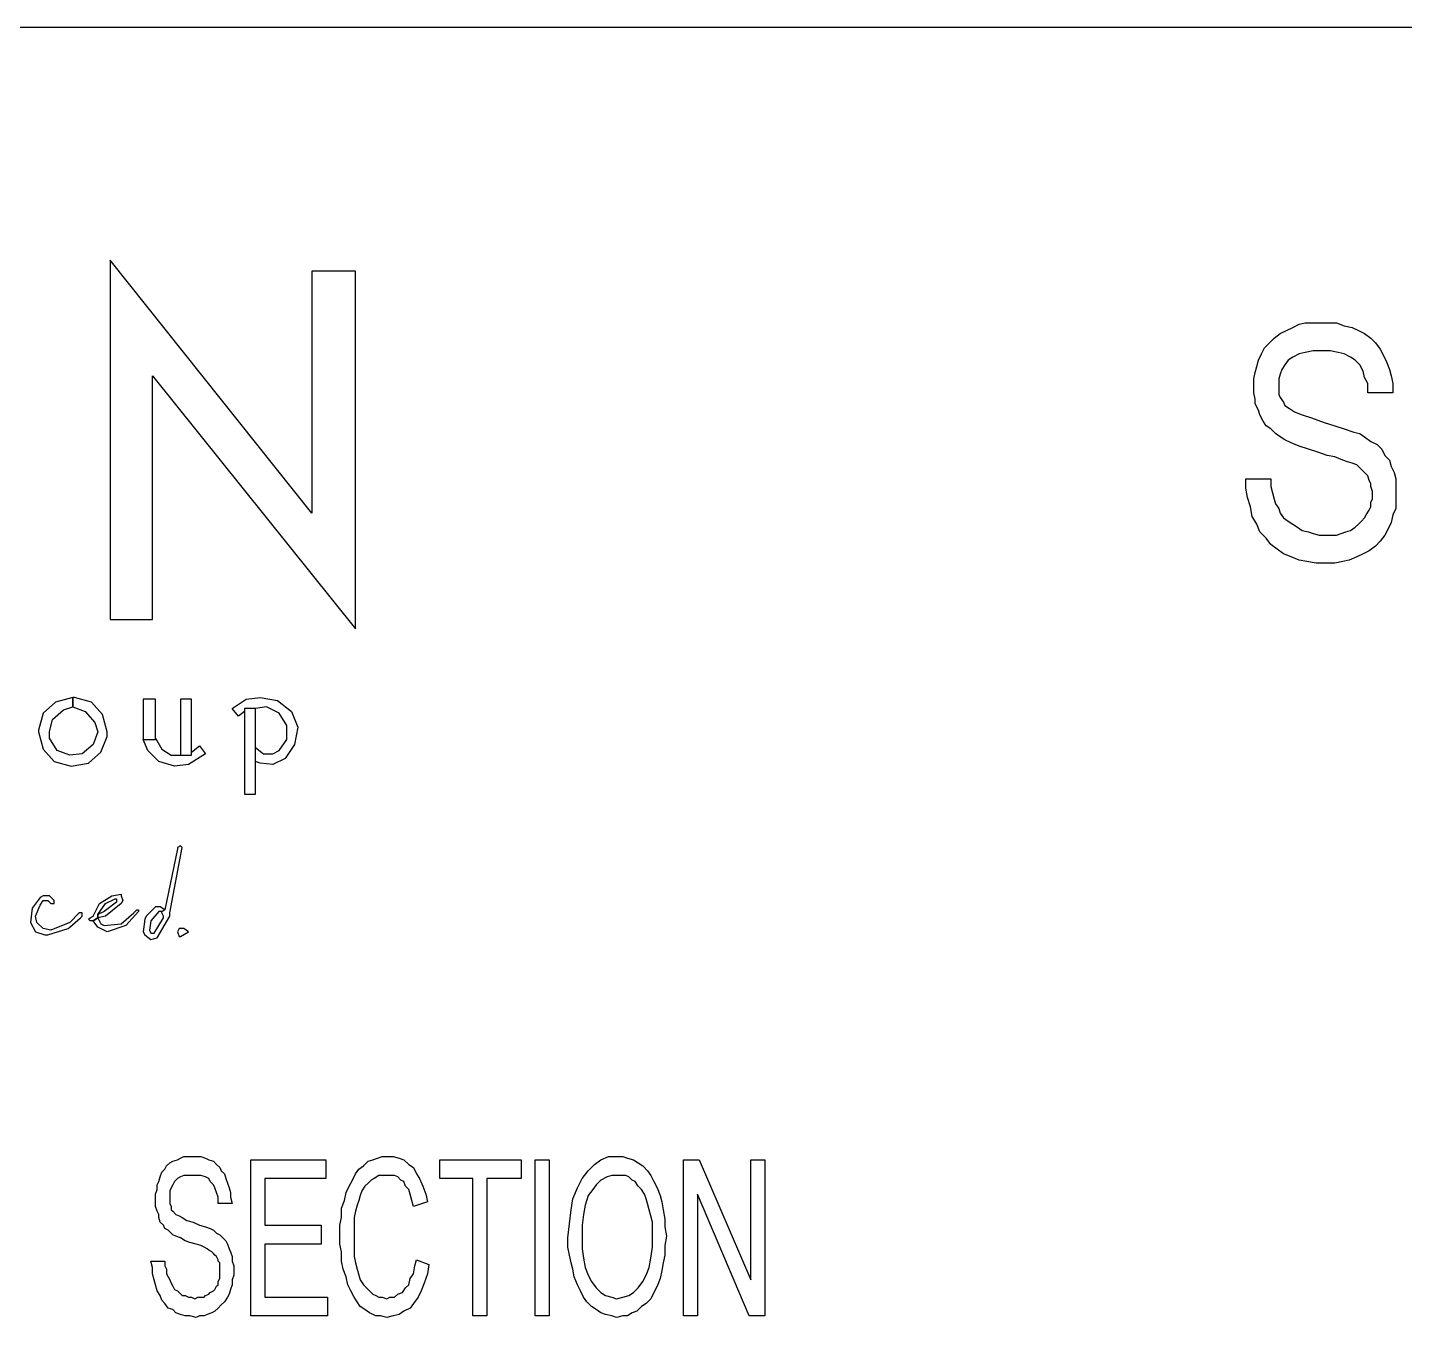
# Model space of a CAD drawing. Header units: metres. Extents: x 13 to 600, y -779 to -12.
# Drawn here: x 227.1 to 332.9, y -111.4 to -12.3 of the extents above; entities that cross this region are included whole.
import ezdxf

# ---------------------------------------------------------------- set-up
doc = ezdxf.new("R2010")
doc.units = ezdxf.units.M

msp = doc.modelspace()

# ---------------------------------------------------------------- linework, layer by layer
for p, q in [((573.28, -12.32), (40.24, -12.32)), ((248.92, -49.64), (233.44, -30.2)), ((233.44, -30.2), (233.44, -57.8)), ((252.28, -31.04), (248.92, -31.04)), ((248.92, -31.04), (248.92, -49.64)), ((252.28, -58.52), (252.28, -31.04)), ((322.84, -36.2), (323.32, -35.84)), ((323.32, -35.84), (323.8, -35.6)), ((323.8, -35.6), (324.28, -35.36)), ((324.28, -35.36), (324.76, -35.12)), ((324.76, -35.12), (325.24, -35)), ((325.24, -35), (325.84, -35)), ((325.84, -35), (326.44, -35)), ((326.44, -35), (327.04, -35)), ((327.04, -35), (327.64, -35)), ((327.64, -35), (328.24, -35.24)), ((328.24, -35.24), (328.84, -35.36)), ((328.84, -35.36), (329.32, -35.6)), ((329.32, -35.6), (329.8, -35.84)), ((329.8, -35.84), (330.28, -36.2)), ((321.88, -37.4), (322.12, -36.92)), ((322.12, -36.92), (322.48, -36.56)), ((322.48, -36.56), (322.84, -36.2)), ((330.28, -36.2), (330.64, -36.56)), ((330.64, -36.56), (331, -37.04)), ((321.52, -38.36), (321.64, -37.88)), ((321.64, -37.88), (321.88, -37.4)), ((323.92, -37.88), (323.68, -38.24)), ((324.28, -37.64), (323.92, -37.88)), ((324.76, -37.4), (324.28, -37.64)), ((325.24, -37.28), (324.76, -37.4)), ((325.84, -37.16), (325.24, -37.28)), ((326.56, -37.16), (325.84, -37.16)), ((327.16, -37.16), (326.56, -37.16)), ((327.76, -37.28), (327.16, -37.16)), ((328.24, -37.4), (327.76, -37.28)), ((328.72, -37.64), (328.24, -37.4)), ((329.08, -37.88), (328.72, -37.64)), ((329.44, -38.24), (329.08, -37.88)), ((331, -37.04), (331.24, -37.52)), ((331.24, -37.52), (331.48, -38)), ((331.48, -38), (331.72, -38.6)), ((236.68, -39.08), (252.28, -58.52)), ((236.68, -57.8), (236.68, -39.08)), ((321.28, -39.32), (321.4, -38.84)), ((321.4, -38.84), (321.52, -38.36)), ((323.32, -38.96), (323.2, -39.32)), ((323.44, -38.6), (323.32, -38.96)), ((323.68, -38.24), (323.44, -38.6)), ((329.68, -38.72), (329.44, -38.24)), ((329.8, -39.2), (329.68, -38.72)), ((331.72, -38.6), (331.84, -39.08)), ((331.84, -39.08), (331.96, -39.68)), ((321.28, -39.92), (321.28, -39.32)), ((321.28, -40.4), (321.28, -39.92)), ((323.2, -39.32), (323.2, -39.8)), ((323.2, -39.8), (323.2, -40.16)), ((323.2, -40.16), (323.2, -40.52)), ((330.04, -39.68), (329.8, -39.2)), ((330.04, -40.4), (330.04, -39.68)), ((331.96, -39.68), (331.96, -40.4)), ((321.4, -40.88), (321.28, -40.4)), ((321.4, -41.24), (321.4, -40.88)), ((321.64, -41.72), (321.4, -41.24)), ((323.2, -40.52), (323.32, -40.76)), ((323.32, -40.76), (323.56, -41.12)), ((323.56, -41.12), (323.68, -41.36)), ((331.96, -40.4), (330.04, -40.4)), ((321.76, -42.08), (321.64, -41.72)), ((322, -42.56), (321.76, -42.08)), ((323.68, -41.36), (324.04, -41.6)), ((324.04, -41.6), (324.4, -41.84)), ((324.4, -41.84), (325, -42.08)), ((325, -42.08), (325.72, -42.32)), ((322.24, -42.92), (322, -42.56)), ((322.6, -43.16), (322.24, -42.92)), ((322.96, -43.52), (322.6, -43.16)), ((325.72, -42.32), (326.68, -42.68)), ((326.68, -42.68), (327.52, -42.92)), ((327.52, -42.92), (328.24, -43.16)), ((328.24, -43.16), (328.96, -43.4)), ((323.32, -43.76), (322.96, -43.52)), ((323.68, -44), (323.32, -43.76)), ((324.16, -44.24), (323.68, -44)), ((324.76, -44.48), (324.16, -44.24)), ((328.96, -43.4), (329.44, -43.52)), ((329.44, -43.52), (329.8, -43.76)), ((329.8, -43.76), (330.28, -44.12)), ((330.28, -44.12), (330.76, -44.36)), ((330.76, -44.36), (331.12, -44.72)), ((325.48, -44.72), (324.76, -44.48)), ((326.2, -44.96), (325.48, -44.72)), ((326.92, -45.2), (326.2, -44.96)), ((327.52, -45.32), (326.92, -45.2)), ((328.12, -45.56), (327.52, -45.32)), ((331.12, -44.72), (331.36, -45.2)), ((331.36, -45.2), (331.72, -45.56)), ((328.48, -45.68), (328.12, -45.56)), ((328.84, -45.8), (328.48, -45.68)), ((329.2, -45.92), (328.84, -45.8)), ((329.44, -46.16), (329.2, -45.92)), ((329.68, -46.4), (329.44, -46.16)), ((329.92, -46.64), (329.68, -46.4)), ((331.72, -45.56), (331.84, -46.04)), ((331.84, -46.04), (332.08, -46.52)), ((332.08, -46.52), (332.2, -47)), ((320.68, -47), (322.6, -47)), ((320.68, -47.72), (320.68, -47)), ((322.6, -47), (322.6, -47.6)), ((322.6, -47.6), (322.72, -48.08)), ((330.04, -46.76), (329.92, -46.64)), ((330.16, -47.12), (330.04, -46.76)), ((330.28, -47.36), (330.16, -47.12)), ((330.28, -47.6), (330.28, -47.36)), ((330.4, -47.96), (330.28, -47.6)), ((332.2, -47), (332.2, -47.6)), ((332.2, -47.6), (332.2, -48.08)), ((320.8, -48.44), (320.68, -47.72)), ((321.04, -49.16), (320.8, -48.44)), ((322.72, -48.08), (322.84, -48.56)), ((322.84, -48.56), (322.96, -48.92)), ((330.28, -48.8), (330.4, -48.56)), ((330.4, -48.2), (330.4, -47.96)), ((330.4, -48.56), (330.4, -48.2)), ((332.2, -48.08), (332.2, -48.68)), ((321.16, -49.88), (321.04, -49.16)), ((322.96, -48.92), (323.2, -49.28)), ((323.2, -49.28), (323.32, -49.64)), ((323.32, -49.64), (323.56, -50)), ((329.92, -49.76), (330.16, -49.4)), ((330.16, -49.4), (330.28, -49.16)), ((330.28, -49.16), (330.28, -48.8)), ((332.2, -49.28), (331.96, -49.76)), ((332.2, -48.68), (332.2, -49.28)), ((321.52, -50.48), (321.16, -49.88)), ((321.76, -51.08), (321.52, -50.48)), ((323.56, -50), (323.92, -50.24)), ((323.92, -50.24), (324.28, -50.48)), ((324.28, -50.48), (324.64, -50.72)), ((324.64, -50.72), (325, -50.96)), ((328.72, -50.96), (329.08, -50.72)), ((329.08, -50.72), (329.32, -50.48)), ((329.32, -50.48), (329.56, -50.24)), ((329.56, -50.24), (329.8, -50)), ((329.8, -50), (329.92, -49.76)), ((331.84, -50.36), (331.6, -50.84)), ((331.96, -49.76), (331.84, -50.36)), ((322.24, -51.56), (321.76, -51.08)), ((322.6, -52.04), (322.24, -51.56)), ((325, -50.96), (325.48, -51.08)), ((325.48, -51.08), (325.84, -51.2)), ((325.84, -51.2), (326.32, -51.32)), ((326.32, -51.32), (326.8, -51.32)), ((326.8, -51.32), (327.28, -51.32)), ((327.28, -51.32), (327.64, -51.32)), ((327.64, -51.32), (328, -51.2)), ((328, -51.2), (328.36, -51.08)), ((328.36, -51.08), (328.72, -50.96)), ((331, -51.8), (330.64, -52.16)), ((331.36, -51.32), (331, -51.8)), ((331.6, -50.84), (331.36, -51.32)), ((323.08, -52.4), (322.6, -52.04)), ((323.56, -52.76), (323.08, -52.4)), ((324.16, -53), (323.56, -52.76)), ((329.68, -52.76), (329.2, -53)), ((330.16, -52.52), (329.68, -52.76)), ((330.64, -52.16), (330.16, -52.52)), ((324.76, -53.24), (324.16, -53)), ((325.36, -53.36), (324.76, -53.24)), ((326.08, -53.48), (325.36, -53.36)), ((326.92, -53.48), (326.08, -53.48)), ((327.52, -53.48), (326.92, -53.48)), ((328.12, -53.36), (327.52, -53.48)), ((328.6, -53.24), (328.12, -53.36)), ((329.2, -53), (328.6, -53.24)), ((233.44, -57.8), (236.68, -57.8)), ((229.24, -64.16), (228.28, -65)), ((230.56, -63.8), (229.24, -64.16)), ((229.84, -64.76), (230.56, -64.52)), ((230.68, -63.8), (230.56, -63.8)), ((230.56, -63.8), (230.56, -64.52)), ((230.56, -64.52), (230.56, -63.8)), ((230.56, -64.52), (231.52, -64.88)), ((232, -64.16), (230.68, -63.8)), ((232.84, -65.12), (232, -64.16)), ((236.92, -63.92), (235.96, -63.92)), ((235.96, -63.92), (235.96, -67.04)), ((236.92, -67.04), (236.92, -63.92)), ((239.68, -63.92), (238.84, -63.92)), ((238.84, -63.92), (238.84, -68.24)), ((239.68, -68.24), (239.68, -63.92)), ((242.8, -64.64), (243.88, -63.92)), ((243.88, -63.92), (244.96, -63.8)), ((245.44, -64.52), (244.6, -64.64)), ((244.96, -63.8), (246.28, -64.04)), ((246.4, -65), (245.44, -64.52)), ((246.28, -64.04), (247.36, -64.88)), ((228.28, -65), (227.92, -66.32)), ((228.76, -66.44), (229, -65.48)), ((229, -65.48), (229.84, -64.76)), ((231.52, -64.88), (232.24, -65.72)), ((233.2, -66.44), (232.84, -65.12)), ((243.28, -65.24), (242.8, -64.64)), ((243.76, -64.88), (243.28, -65.24)), ((244.6, -64.64), (243.76, -64.64)), ((243.76, -64.64), (243.76, -71.24)), ((244.6, -64.64), (243.76, -64.64)), ((243.76, -64.64), (243.76, -64.88)), ((244.6, -71.24), (244.6, -64.64)), ((247, -65.96), (246.4, -65)), ((247.36, -64.88), (247.84, -66.08)), ((227.92, -66.32), (227.92, -66.44)), ((227.92, -66.44), (228.28, -67.76)), ((228.76, -66.92), (228.76, -66.44)), ((232.48, -66.44), (232.12, -67.4)), ((232.24, -65.72), (232.48, -66.44)), ((233.2, -66.8), (233.2, -66.44)), ((247, -67.04), (247, -65.96)), ((247.84, -66.08), (247.6, -67.4)), ((229.36, -67.88), (228.76, -66.92)), ((232.12, -67.4), (231.28, -68.12)), ((232.72, -68), (233.2, -66.8)), ((235.96, -67.04), (236.92, -67.04)), ((236.32, -67.88), (235.96, -67.04)), ((235.96, -67.04), (236.92, -67.04)), ((236.92, -66.92), (237.4, -67.76)), ((236.92, -67.04), (236.92, -66.92)), ((239.68, -68), (240.28, -67.52)), ((240.28, -67.52), (240.76, -68.12)), ((244.6, -68.72), (244.6, -67.64)), ((244.6, -67.64), (245.2, -68.12)), ((246.4, -67.88), (247, -67.04)), ((247.6, -67.4), (246.88, -68.48)), ((228.28, -67.76), (229.12, -68.72)), ((229.12, -68.72), (230.44, -69.08)), ((230.32, -68.24), (229.36, -67.88)), ((231.28, -68.12), (230.32, -68.24)), ((231.76, -68.84), (232.72, -68)), ((237.16, -68.72), (236.32, -67.88)), ((238.36, -69.08), (237.16, -68.72)), ((237.4, -67.76), (238.12, -68.24)), ((238.12, -68.24), (238.84, -68.24)), ((238.84, -68.24), (239.68, -68.24)), ((238.84, -68.24), (239.68, -68.24)), ((240.76, -68.12), (239.44, -68.96)), ((239.68, -68.24), (239.68, -68)), ((244.96, -68.84), (244.6, -68.72)), ((245.2, -68.12), (245.92, -68.12)), ((245.92, -68.12), (246.4, -67.88)), ((246.88, -68.48), (245.92, -68.96)), ((230.44, -69.08), (231.76, -68.84)), ((239.44, -68.96), (238.36, -69.08)), ((245.92, -68.96), (244.96, -68.84)), ((243.76, -71.24), (244.6, -71.24)), ((238.6, -75.44), (237.64, -80.12)), ((238, -80.36), (238.96, -75.32)), ((238.84, -75.2), (238.6, -75.32)), ((238.6, -75.32), (238.6, -75.44)), ((238.96, -75.32), (238.84, -75.2)), ((228.04, -79.16), (227.44, -80)), ((228.28, -79.04), (228.04, -79.16)), ((228.76, -79.04), (228.28, -79.04)), ((229.12, -79.4), (228.76, -79.04)), ((232.6, -79.64), (233.56, -79.04)), ((233.08, -79.64), (233.8, -79.28)), ((233.56, -79.04), (234.28, -78.92)), ((233.8, -79.28), (233.92, -79.28)), ((233.92, -79.28), (233.92, -79.52)), ((234.28, -78.92), (234.28, -79.04)), ((234.28, -79.04), (234.4, -79.4)), ((227.44, -80), (227.32, -81.08)), ((227.68, -80.6), (228.04, -79.76)), ((228.04, -79.76), (228.28, -79.4)), ((228.28, -79.4), (228.64, -79.4)), ((228.64, -79.4), (228.76, -79.52)), ((228.76, -79.52), (228.88, -79.64)), ((228.88, -79.64), (229.12, -79.64)), ((229.12, -79.52), (229.12, -79.4)), ((229.12, -79.64), (229.12, -79.52)), ((231.04, -80.36), (230.32, -81.08)), ((231.28, -80.36), (231.04, -80.36)), ((231.28, -80.6), (231.28, -80.36)), ((232.12, -80.6), (232.6, -79.64)), ((232.48, -80.48), (233.08, -79.64)), ((232.96, -80.24), (232.48, -80.48)), ((233.92, -79.52), (232.96, -80.24)), ((234.28, -79.64), (233.08, -80.6)), ((234.4, -79.4), (234.28, -79.64)), ((234.28, -81.2), (235.24, -80.36)), ((235.6, -80.24), (234.64, -81.32)), ((235.24, -80.36), (235.48, -80.12)), ((235.48, -80.12), (235.6, -80.12)), ((235.6, -80.12), (235.6, -80.24)), ((236.92, -79.88), (236.2, -80.6)), ((237.16, -80.24), (236.56, -80.96)), ((237.28, -79.88), (236.92, -79.88)), ((237.4, -80.24), (237.16, -80.24)), ((237.64, -80.12), (237.28, -79.88)), ((237.64, -80.12), (237.4, -80.24)), ((237.4, -80.24), (237.64, -80.12)), ((237.4, -80.24), (237.64, -80.12)), ((237.64, -80.12), (237.4, -80.24)), ((237.4, -80.36), (237.4, -80.24)), ((237.52, -80.6), (237.4, -80.36)), ((238, -80.6), (238, -80.36)), ((227.32, -81.08), (227.68, -81.8)), ((227.8, -81.08), (227.68, -80.6)), ((228.28, -81.56), (227.8, -81.08)), ((230.32, -81.08), (228.88, -81.68)), ((230.2, -81.56), (230.32, -81.44)), ((230.32, -81.44), (231.16, -80.72)), ((231.16, -80.72), (231.28, -80.6)), ((231.76, -80.84), (231.88, -80.72)), ((231.88, -80.96), (231.76, -80.84)), ((231.88, -80.72), (232.12, -80.6)), ((232.12, -80.96), (231.88, -80.96)), ((232.12, -80.96), (232.48, -80.72)), ((232.48, -80.72), (232.12, -80.96)), ((232.48, -81.44), (232.12, -80.96)), ((232.48, -80.72), (232.48, -80.48)), ((232.48, -80.48), (232.48, -80.72)), ((233.08, -80.6), (232.48, -80.72)), ((232.48, -80.72), (232.72, -81.2)), ((233.2, -81.8), (232.48, -81.44)), ((232.72, -81.2), (232.96, -81.32)), ((232.96, -81.32), (234.28, -81.2)), ((234.64, -81.32), (233.2, -81.8)), ((236.08, -80.84), (235.96, -81.8)), ((236.2, -80.6), (236.08, -80.84)), ((236.56, -80.96), (236.44, -81.68)), ((236.8, -81.92), (237.52, -80.72)), ((237.04, -82.28), (238, -80.6)), ((237.52, -80.72), (237.52, -80.6)), ((227.68, -81.8), (228.4, -82.04)), ((228.88, -81.68), (228.28, -81.56)), ((228.4, -82.04), (228.64, -82.04)), ((228.64, -82.04), (230.2, -81.56)), ((235.96, -81.8), (236.08, -82.04)), ((236.08, -82.04), (236.56, -82.4)), ((236.44, -81.68), (236.56, -81.92)), ((236.56, -81.92), (236.8, -81.92)), ((236.56, -82.4), (237.04, -82.28)), ((238.72, -81.56), (238.6, -81.8)), ((238.6, -81.8), (238.72, -82.16)), ((239.08, -81.56), (238.72, -81.56)), ((238.72, -82.16), (238.84, -82.16)), ((238.84, -82.16), (239.44, -81.8)), ((239.44, -81.8), (239.08, -81.56)), ((238.24, -99.44), (238.6, -99.32)), ((238.6, -99.32), (238.84, -99.2)), ((238.84, -99.2), (239.08, -99.08)), ((239.08, -99.08), (239.44, -99.08)), ((239.44, -99.08), (239.8, -99.08)), ((239.8, -99.08), (240.04, -99.08)), ((240.04, -99.08), (240.4, -99.08)), ((240.4, -99.08), (240.76, -99.2)), ((240.76, -99.2), (241, -99.32)), ((241, -99.32), (241.36, -99.44)), ((244.24, -111.32), (244.24, -99.32)), ((244.24, -99.32), (250, -99.32)), ((250, -99.32), (250, -100.76)), ((253.24, -99.44), (253.6, -99.32)), ((253.6, -99.32), (253.96, -99.2)), ((253.96, -99.2), (254.32, -99.08)), ((254.32, -99.08), (254.68, -99.08)), ((254.68, -99.08), (255.16, -99.08)), ((255.16, -99.08), (255.64, -99.2)), ((255.64, -99.2), (256, -99.32)), ((256, -99.32), (256.36, -99.68)), ((258.76, -100.76), (258.76, -99.32)), ((258.76, -99.32), (265, -99.32)), ((265, -99.32), (265, -100.76)), ((266.08, -111.32), (266.08, -99.32)), ((266.08, -99.32), (267.16, -99.32)), ((267.16, -99.32), (267.16, -111.32)), ((270.64, -99.68), (271.12, -99.32)), ((271.12, -99.32), (271.72, -99.08)), ((271.72, -99.08), (272.44, -99.08)), ((272.44, -99.08), (272.8, -99.08)), ((272.8, -99.08), (273.16, -99.2)), ((273.16, -99.2), (273.64, -99.32)), ((273.64, -99.32), (274, -99.56)), ((277.48, -111.32), (277.48, -99.32)), ((277.48, -99.32), (278.68, -99.32)), ((278.68, -99.32), (282.64, -108.56)), ((282.64, -108.56), (282.64, -99.32)), ((282.64, -99.32), (283.72, -99.32)), ((283.72, -99.32), (283.72, -111.32)), ((237.28, -100.64), (237.4, -100.28)), ((237.4, -100.28), (237.64, -100.04)), ((237.64, -100.04), (237.76, -99.8)), ((237.76, -99.8), (238, -99.56)), ((238, -99.56), (238.24, -99.44)), ((241.36, -99.44), (241.6, -99.68)), ((241.6, -99.68), (241.84, -99.92)), ((241.84, -99.92), (241.96, -100.16)), ((241.96, -100.16), (242.2, -100.4)), ((242.2, -100.4), (242.32, -100.76)), ((252.04, -100.88), (252.28, -100.4)), ((252.28, -100.4), (252.52, -100.04)), ((252.52, -100.04), (252.88, -99.8)), ((252.88, -99.8), (253.24, -99.44)), ((256.36, -99.68), (256.72, -99.92)), ((256.72, -99.92), (256.96, -100.4)), ((256.96, -100.4), (257.2, -100.76)), ((269.68, -100.76), (270.16, -100.16)), ((270.16, -100.16), (270.64, -99.68)), ((274, -99.56), (274.36, -99.8)), ((274.36, -99.8), (274.72, -100.16)), ((274.72, -100.16), (274.96, -100.52)), ((237.04, -101.24), (237.16, -101)), ((237.04, -101.6), (237.04, -101.24)), ((237.16, -101), (237.28, -100.64)), ((238.12, -101.48), (238, -101.72)), ((238.24, -101.24), (238.12, -101.48)), ((238.36, -101), (238.24, -101.24)), ((238.6, -100.76), (238.36, -101)), ((238.84, -100.64), (238.6, -100.76)), ((239.08, -100.52), (238.84, -100.64)), ((239.44, -100.52), (239.08, -100.52)), ((239.8, -100.52), (239.44, -100.52)), ((240.16, -100.52), (239.8, -100.52)), ((240.4, -100.52), (240.16, -100.52)), ((240.76, -100.64), (240.4, -100.52)), ((241, -100.76), (240.76, -100.64)), ((241.12, -101), (241, -100.76)), ((241.36, -101.24), (241.12, -101)), ((241.48, -101.48), (241.36, -101.24)), ((241.6, -101.84), (241.48, -101.48)), ((242.32, -100.76), (242.44, -101.12)), ((242.44, -101.12), (242.56, -101.48)), ((242.56, -101.48), (242.68, -101.84)), ((250, -100.76), (245.32, -100.76)), ((245.32, -100.76), (245.32, -104.36)), ((251.56, -101.84), (251.8, -101.36)), ((251.8, -101.36), (252.04, -100.88)), ((253, -101.36), (252.76, -101.72)), ((253.24, -101.12), (253, -101.36)), ((253.48, -100.88), (253.24, -101.12)), ((253.72, -100.76), (253.48, -100.88)), ((254.08, -100.52), (253.72, -100.76)), ((254.32, -100.52), (254.08, -100.52)), ((254.68, -100.52), (254.32, -100.52)), ((255.04, -100.52), (254.68, -100.52)), ((255.28, -100.52), (255.04, -100.52)), ((255.52, -100.64), (255.28, -100.52)), ((255.76, -100.88), (255.52, -100.64)), ((256, -101), (255.76, -100.88)), ((256.12, -101.36), (256, -101)), ((256.36, -101.6), (256.12, -101.36)), ((257.2, -100.76), (257.44, -101.36)), ((257.44, -101.36), (257.68, -101.96)), ((261.28, -100.76), (258.76, -100.76)), ((261.28, -111.32), (261.28, -100.76)), ((265, -100.76), (262.36, -100.76)), ((262.36, -100.76), (262.36, -111.32)), ((268.96, -102.32), (269.32, -101.48)), ((269.32, -101.48), (269.68, -100.76)), ((270.76, -101.24), (270.52, -101.6)), ((271.12, -100.88), (270.76, -101.24)), ((271.6, -100.64), (271.12, -100.88)), ((271.96, -100.52), (271.6, -100.64)), ((272.44, -100.52), (271.96, -100.52)), ((272.68, -100.52), (272.44, -100.52)), ((273.04, -100.52), (272.68, -100.52)), ((273.28, -100.64), (273.04, -100.52)), ((273.52, -100.88), (273.28, -100.64)), ((273.76, -101), (273.52, -100.88)), ((274, -101.36), (273.76, -101)), ((274.24, -101.6), (274, -101.36)), ((274.96, -100.52), (275.2, -101)), ((275.2, -101), (275.44, -101.48)), ((275.44, -101.48), (275.68, -102.08)), ((236.92, -101.96), (237.04, -101.6)), ((236.92, -102.32), (236.92, -101.96)), ((236.92, -102.68), (236.92, -102.32)), ((238, -101.72), (238, -101.96)), ((238, -101.96), (238, -102.2)), ((238, -102.2), (238, -102.44)), ((238, -102.44), (238, -102.68)), ((241.72, -102.2), (241.6, -101.84)), ((241.72, -102.68), (241.72, -102.2)), ((242.68, -101.84), (242.68, -102.2)), ((242.68, -102.2), (242.8, -102.68)), ((251.2, -103.04), (251.44, -102.44)), ((251.44, -102.44), (251.56, -101.84)), ((252.52, -102.44), (252.4, -102.8)), ((252.64, -102.08), (252.52, -102.44)), ((252.76, -101.72), (252.64, -102.08)), ((256.48, -101.96), (256.36, -101.6)), ((256.6, -102.44), (256.48, -101.96)), ((256.72, -102.92), (256.6, -102.44)), ((257.8, -102.56), (256.72, -102.92)), ((257.68, -101.96), (257.8, -102.56)), ((268.84, -103.16), (268.96, -102.32)), ((270.16, -102.08), (269.92, -102.8)), ((270.52, -101.6), (270.16, -102.08)), ((274.48, -101.96), (274.24, -101.6)), ((274.6, -102.32), (274.48, -101.96)), ((274.72, -102.68), (274.6, -102.32)), ((275.68, -102.08), (275.8, -102.56)), ((275.8, -102.56), (275.92, -103.16)), ((282.52, -111.32), (278.56, -101.96)), ((278.56, -101.96), (278.56, -111.32)), ((236.92, -102.92), (236.92, -102.68)), ((237.04, -103.28), (236.92, -102.92)), ((237.16, -103.52), (237.04, -103.28)), ((237.16, -103.76), (237.16, -103.52)), ((238, -102.68), (238.12, -102.92)), ((238.12, -102.92), (238.12, -103.16)), ((238.12, -103.16), (238.24, -103.28)), ((238.24, -103.28), (238.48, -103.52)), ((238.48, -103.52), (238.72, -103.64)), ((238.72, -103.64), (238.96, -103.76)), ((242.8, -102.68), (241.72, -102.68)), ((251.2, -103.76), (251.2, -103.04)), ((252.28, -103.28), (252.16, -103.76)), ((252.4, -102.8), (252.28, -103.28)), ((268.72, -104.24), (268.84, -103.16)), ((269.8, -103.52), (269.68, -104.36)), ((269.92, -102.8), (269.8, -103.52)), ((274.84, -103.16), (274.72, -102.68)), ((274.96, -103.64), (274.84, -103.16)), ((275.08, -104.12), (274.96, -103.64)), ((275.92, -103.16), (276.04, -103.88)), ((237.28, -104.12), (237.16, -103.76)), ((237.52, -104.36), (237.28, -104.12)), ((237.64, -104.6), (237.52, -104.36)), ((237.88, -104.72), (237.64, -104.6)), ((238.12, -104.96), (237.88, -104.72)), ((238.96, -103.76), (239.32, -104)), ((239.32, -104), (239.8, -104.12)), ((239.8, -104.12), (240.28, -104.36)), ((240.28, -104.36), (240.76, -104.48)), ((240.76, -104.48), (241.12, -104.6)), ((241.12, -104.6), (241.36, -104.72)), ((241.36, -104.72), (241.6, -104.96)), ((245.32, -104.36), (249.64, -104.36)), ((249.64, -104.36), (249.64, -105.8)), ((251.08, -104.36), (251.2, -103.76)), ((251.08, -105.08), (251.08, -104.36)), ((252.16, -103.76), (252.16, -104.24)), ((252.16, -104.24), (252.16, -104.6)), ((252.16, -104.6), (252.16, -105.08)), ((268.6, -105.32), (268.72, -104.24)), ((269.68, -104.36), (269.68, -105.44)), ((275.08, -104.6), (275.08, -104.12)), ((275.08, -105.2), (275.08, -104.6)), ((276.04, -103.88), (276.04, -104.48)), ((276.04, -104.48), (276.16, -105.2)), ((238.24, -105.08), (238.12, -104.96)), ((238.48, -105.2), (238.24, -105.08)), ((238.84, -105.32), (238.48, -105.2)), ((239.2, -105.56), (238.84, -105.32)), ((239.56, -105.68), (239.2, -105.56)), ((240.04, -105.8), (239.56, -105.68)), ((241.6, -104.96), (241.84, -105.08)), ((241.84, -105.08), (242.08, -105.32)), ((242.08, -105.32), (242.32, -105.56)), ((242.32, -105.56), (242.44, -105.8)), ((251.08, -105.8), (251.08, -105.08)), ((252.16, -105.08), (252.16, -105.68)), ((252.16, -105.68), (252.16, -106.28)), ((268.6, -106.04), (268.6, -105.32)), ((269.68, -105.44), (269.68, -106.16)), ((275.08, -106.04), (275.08, -105.2)), ((276.16, -105.2), (276.04, -105.92)), ((240.4, -105.92), (240.04, -105.8)), ((240.64, -106.04), (240.4, -105.92)), ((240.88, -106.16), (240.64, -106.04)), ((241, -106.28), (240.88, -106.16)), ((241.24, -106.4), (241, -106.28)), ((241.36, -106.52), (241.24, -106.4)), ((241.48, -106.64), (241.36, -106.52)), ((241.6, -106.76), (241.48, -106.64)), ((241.72, -107), (241.6, -106.76)), ((242.44, -105.8), (242.56, -106.16)), ((242.56, -106.16), (242.68, -106.4)), ((242.68, -106.4), (242.8, -106.76)), ((242.8, -106.76), (242.8, -107.12)), ((249.64, -105.8), (245.32, -105.8)), ((245.32, -105.8), (245.32, -109.88)), ((251.2, -106.4), (251.08, -105.8)), ((251.2, -107.12), (251.2, -106.4)), ((252.16, -106.28), (252.16, -106.76)), ((252.16, -106.76), (252.28, -107.24)), ((268.72, -106.64), (268.6, -106.04)), ((268.84, -107.24), (268.72, -106.64)), ((269.68, -106.16), (269.8, -106.88)), ((274.96, -106.88), (275.08, -106.04)), ((276.04, -106.64), (275.92, -107.24)), ((276.04, -105.92), (276.04, -106.64)), ((236.56, -107.12), (237.64, -107.12)), ((236.68, -107.6), (236.56, -107.12)), ((236.68, -108.08), (236.68, -107.6)), ((237.64, -107.12), (237.64, -107.48)), ((237.64, -107.48), (237.76, -107.72)), ((237.76, -107.72), (237.76, -108.08)), ((241.72, -107.12), (241.72, -107)), ((241.84, -107.24), (241.72, -107.12)), ((241.84, -107.48), (241.84, -107.24)), ((241.84, -107.72), (241.84, -107.48)), ((241.84, -107.84), (241.84, -107.72)), ((241.84, -108.08), (241.84, -107.84)), ((242.8, -107.12), (242.92, -107.48)), ((242.92, -107.48), (242.92, -107.84)), ((242.92, -107.84), (242.92, -108.2)), ((251.32, -107.72), (251.2, -107.12)), ((251.56, -108.32), (251.32, -107.72)), ((252.28, -107.24), (252.4, -107.72)), ((252.4, -107.72), (252.52, -108.2)), ((256.72, -108.08), (256.84, -107.48)), ((256.84, -107.48), (256.96, -107)), ((256.96, -107), (257.92, -107.36)), ((257.92, -107.36), (257.8, -108.08)), ((268.96, -107.72), (268.84, -107.24)), ((269.08, -108.32), (268.96, -107.72)), ((269.8, -106.88), (269.92, -107.6)), ((269.92, -107.6), (270.16, -108.2)), ((274.6, -108.2), (274.84, -107.6)), ((274.84, -107.6), (274.96, -106.88)), ((275.8, -107.84), (275.68, -108.44)), ((275.92, -107.24), (275.8, -107.84)), ((236.8, -108.56), (236.68, -108.08)), ((236.92, -108.92), (236.8, -108.56)), ((237.04, -109.4), (236.92, -108.92)), ((237.76, -108.08), (237.88, -108.32)), ((237.88, -108.32), (238, -108.56)), ((238, -108.56), (238.12, -108.8)), ((238.12, -108.8), (238.24, -109.04)), ((241.6, -109.04), (241.72, -108.92)), ((241.72, -108.68), (241.84, -108.44)), ((241.72, -108.92), (241.72, -108.68)), ((241.84, -108.32), (241.84, -108.08)), ((241.84, -108.44), (241.84, -108.32)), ((242.8, -108.92), (242.68, -109.28)), ((242.92, -108.2), (242.8, -108.56)), ((242.8, -108.56), (242.8, -108.92)), ((251.68, -108.92), (251.56, -108.32)), ((251.92, -109.4), (251.68, -108.92)), ((252.52, -108.2), (252.64, -108.56)), ((252.64, -108.56), (252.88, -108.92)), ((252.88, -108.92), (253.12, -109.16)), ((256.12, -109.16), (256.36, -108.92)), ((256.36, -108.92), (256.48, -108.44)), ((256.48, -108.44), (256.72, -108.08)), ((257.56, -108.8), (257.32, -109.4)), ((257.8, -108.08), (257.56, -108.8)), ((269.32, -108.92), (269.08, -108.32)), ((269.56, -109.4), (269.32, -108.92)), ((270.16, -108.2), (270.4, -108.68)), ((270.4, -108.68), (270.76, -109.16)), ((274, -109.16), (274.36, -108.68)), ((274.36, -108.68), (274.6, -108.2)), ((275.68, -108.44), (275.44, -109.04)), ((237.28, -109.76), (237.04, -109.4)), ((237.4, -110.12), (237.28, -109.76)), ((238.24, -109.04), (238.36, -109.28)), ((238.36, -109.28), (238.6, -109.4)), ((238.6, -109.4), (238.72, -109.52)), ((238.72, -109.52), (238.96, -109.76)), ((238.96, -109.76), (239.2, -109.76)), ((239.2, -109.76), (239.44, -109.88)), ((239.44, -109.88), (239.68, -109.88)), ((239.68, -109.88), (239.92, -110)), ((239.92, -110), (240.16, -109.88)), ((240.16, -109.88), (240.4, -109.88)), ((240.4, -109.88), (240.64, -109.88)), ((240.64, -109.88), (240.76, -109.76)), ((240.76, -109.76), (241, -109.64)), ((241, -109.64), (241.12, -109.52)), ((241.12, -109.52), (241.36, -109.4)), ((241.36, -109.4), (241.48, -109.28)), ((241.48, -109.28), (241.6, -109.04)), ((242.44, -109.88), (242.2, -110.24)), ((242.56, -109.64), (242.44, -109.88)), ((242.68, -109.28), (242.56, -109.64)), ((245.32, -109.88), (250.12, -109.88)), ((250.12, -109.88), (250.12, -111.32)), ((252.16, -109.88), (251.92, -109.4)), ((252.4, -110.24), (252.16, -109.88)), ((253.12, -109.16), (253.36, -109.4)), ((253.36, -109.4), (253.6, -109.64)), ((253.6, -109.64), (253.84, -109.76)), ((253.84, -109.76), (254.08, -109.88)), ((254.08, -109.88), (254.32, -109.88)), ((254.32, -109.88), (254.68, -110)), ((254.68, -110), (254.92, -109.88)), ((254.92, -109.88), (255.28, -109.88)), ((255.28, -109.88), (255.52, -109.64)), ((255.52, -109.64), (255.88, -109.52)), ((255.88, -109.52), (256.12, -109.16)), ((257.08, -109.88), (256.72, -110.36)), ((257.32, -109.4), (257.08, -109.88)), ((269.8, -109.88), (269.56, -109.4)), ((270.04, -110.24), (269.8, -109.88)), ((270.76, -109.16), (271.12, -109.52)), ((271.12, -109.52), (271.48, -109.76)), ((271.48, -109.76), (271.96, -109.88)), ((271.96, -109.88), (272.32, -110)), ((272.32, -110), (272.8, -109.88)), ((272.8, -109.88), (273.28, -109.76)), ((273.28, -109.76), (273.64, -109.52)), ((273.64, -109.52), (274, -109.16)), ((274.96, -110), (274.6, -110.36)), ((275.2, -109.52), (274.96, -110)), ((275.44, -109.04), (275.2, -109.52)), ((237.64, -110.36), (237.4, -110.12)), ((237.88, -110.72), (237.64, -110.36)), ((238.24, -110.84), (237.88, -110.72)), ((238.48, -111.08), (238.24, -110.84)), ((241.48, -110.96), (241.24, -111.08)), ((241.72, -110.72), (241.48, -110.96)), ((241.96, -110.48), (241.72, -110.72)), ((242.2, -110.24), (241.96, -110.48)), ((252.64, -110.6), (252.4, -110.24)), ((253, -110.84), (252.64, -110.6)), ((253.36, -111.08), (253, -110.84)), ((256, -110.96), (255.64, -111.2)), ((256.48, -110.72), (256, -110.96)), ((256.72, -110.36), (256.48, -110.72)), ((270.4, -110.6), (270.04, -110.24)), ((270.76, -110.84), (270.4, -110.6)), ((271.12, -111.08), (270.76, -110.84)), ((273.88, -110.96), (273.52, -111.08)), ((274.24, -110.6), (273.88, -110.96)), ((274.6, -110.36), (274.24, -110.6)), ((238.84, -111.2), (238.48, -111.08)), ((239.2, -111.32), (238.84, -111.2)), ((239.56, -111.32), (239.2, -111.32)), ((240.04, -111.44), (239.56, -111.32)), ((240.28, -111.32), (240.04, -111.44)), ((240.64, -111.32), (240.28, -111.32)), ((240.88, -111.2), (240.64, -111.32)), ((241.24, -111.08), (240.88, -111.2)), ((250.12, -111.32), (244.24, -111.32)), ((253.84, -111.32), (253.36, -111.08)), ((254.2, -111.32), (253.84, -111.32)), ((254.68, -111.44), (254.2, -111.32)), ((255.16, -111.32), (254.68, -111.44)), ((255.64, -111.2), (255.16, -111.32)), ((262.36, -111.32), (261.28, -111.32)), ((267.16, -111.32), (266.08, -111.32)), ((271.48, -111.2), (271.12, -111.08)), ((271.96, -111.32), (271.48, -111.2)), ((272.32, -111.44), (271.96, -111.32)), ((272.8, -111.32), (272.32, -111.44)), ((273.16, -111.32), (272.8, -111.32)), ((273.52, -111.08), (273.16, -111.32)), ((278.56, -111.32), (277.48, -111.32)), ((283.72, -111.32), (282.52, -111.32))]:
    msp.add_line(p, q)

doc.saveas('drawing.dxf')
